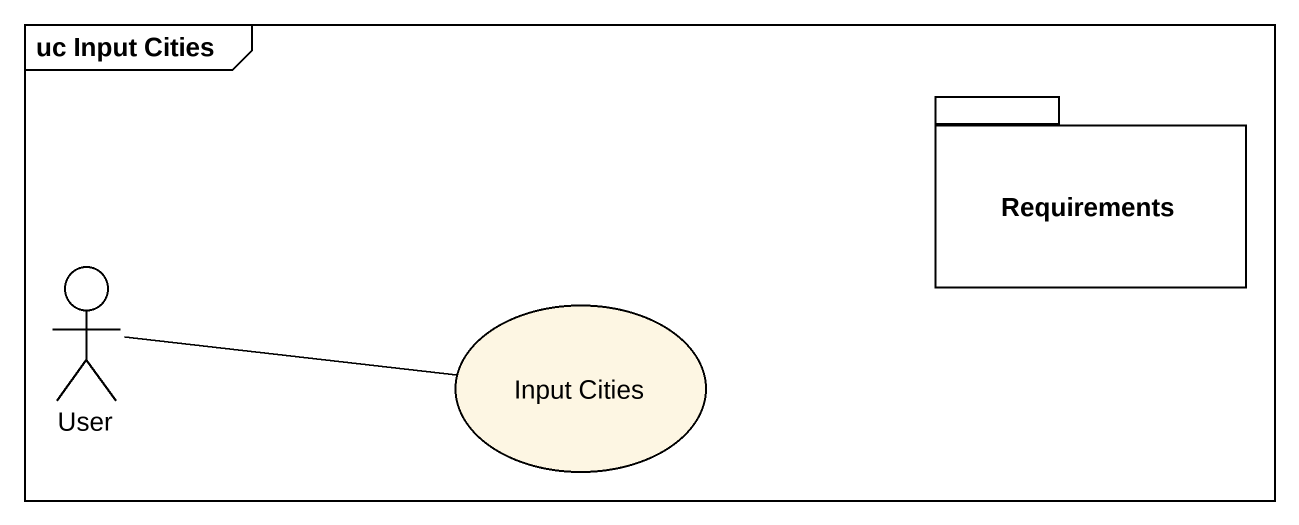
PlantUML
@startuml
mainframe uc Input Cities
package Requirements {
}
actor User
usecase "Input Cities" as Input_Cities
User -right- Input_Cities
@enduml
